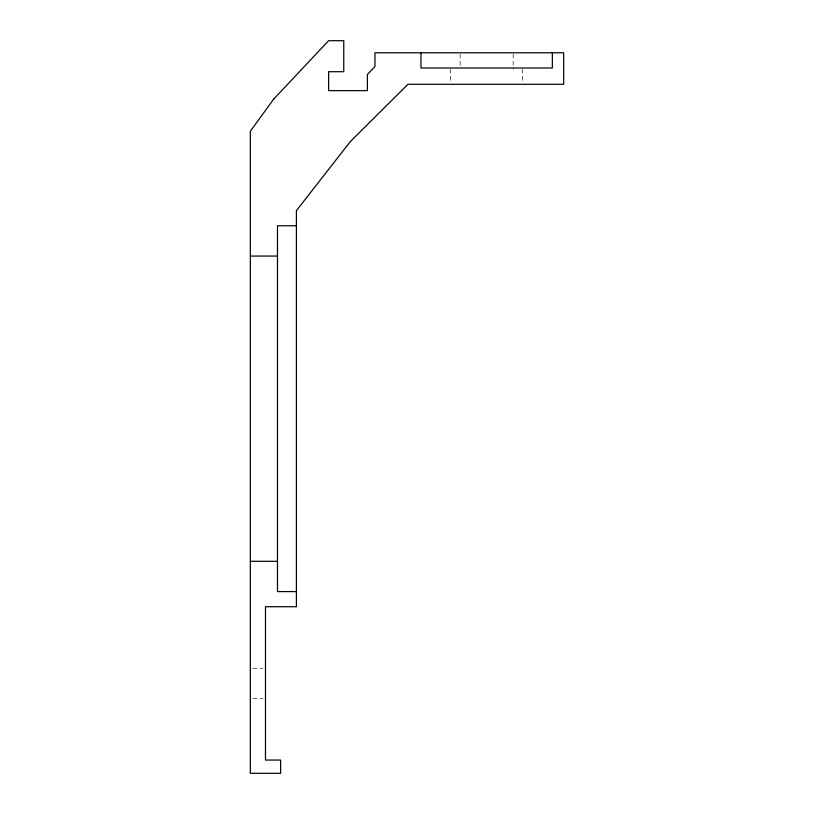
<?xml version="1.0" encoding="UTF-8"?>
<svg xmlns="http://www.w3.org/2000/svg" width="814" height="814" viewBox="0 0 814 814"><rect width="100%" height="100%" fill="white"/><g stroke="black" fill="none" stroke-linecap="round" stroke-linejoin="round"><path stroke-width="0.61" stroke-dasharray="4.07 3.05" d="M252.859 668.253L262.963 668.253M252.859 698.524L262.963 698.524M522.619 69.139L522.619 83.028M513.156 54.039L513.156 69.139M460.154 54.039L460.154 66.626M450.691 69.139L450.691 83.028"/><path stroke-width="1.22" d="M296.408 225.773L277.482 225.773L277.482 591.585L296.408 591.585M250.336 256.064L277.482 256.064M250.336 561.294L277.482 561.294M552.35 52.778L552.35 67.989L420.95 67.989L420.95 52.778M273.769 99.023L250.336 131.227L250.336 773.3L280.627 773.3L280.627 760.052L265.486 760.052L265.486 606.725L296.408 606.725L296.408 210.633L350.427 141.463L407.977 84.29L563.664 84.29L563.664 52.778L374.959 52.778L374.959 66.483L367.389 74.532L367.389 90.639L328.622 90.639L328.622 71.703L343.762 71.703L343.762 40.7L328.622 40.7L273.769 99.023"/></g></svg>
